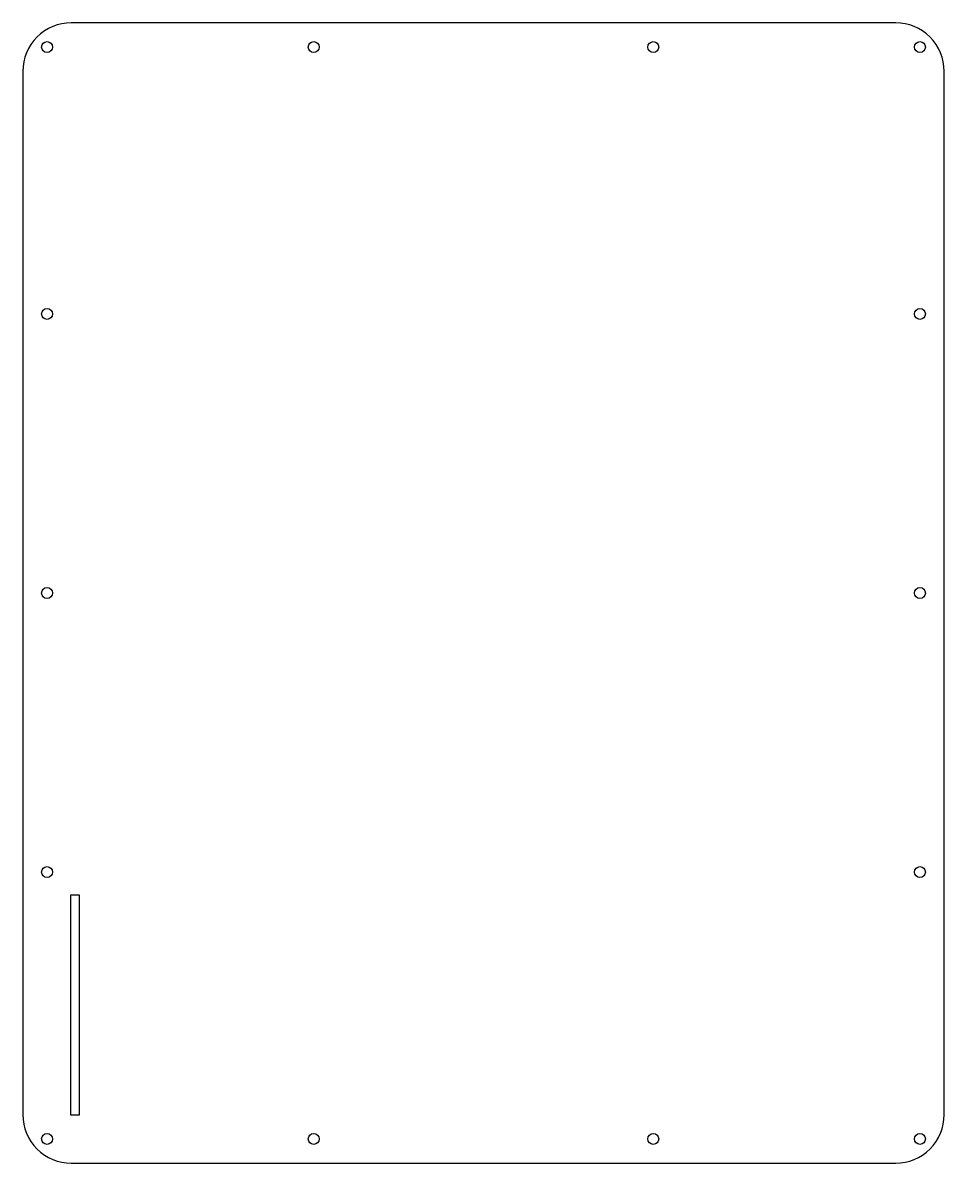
# Model space of a CAD drawing. Extents: x -190 to 190, y -235 to 235.
import ezdxf

# ---------------------------------------------------------------- set-up
doc = ezdxf.new("R2010")
doc.units = 0
doc.layers.get('0').update_dxf_attribs({"linetype": 'CONTINUOUS'})

msp = doc.modelspace()

# ---------------------------------------------------------------- linework, layer by layer
msp.add_lwpolyline([(170, 235), (-170, 235, 0.414214), (-190, 215), (-190, -215, 0.414214), (-170, -235), (170, -235, 0.414214), (190, -215), (190, 215, 0.414214)], format="xyb", close=True)
msp.add_lwpolyline([(-170.2, -124.4), (-166.8, -124.4), (-166.8, -215.2), (-170.2, -215.2)], close=True)
for centre in [(-180, 225), (-70, 225), (70, 225), (180, 225), (-180, 115), (180, 115), (-180, 0), (180, 0), (-180, -115), (180, -115), (-180, -225), (-70, -225), (70, -225), (180, -225)]:
    msp.add_circle(centre, 2.25)

doc.saveas('drawing.dxf')
